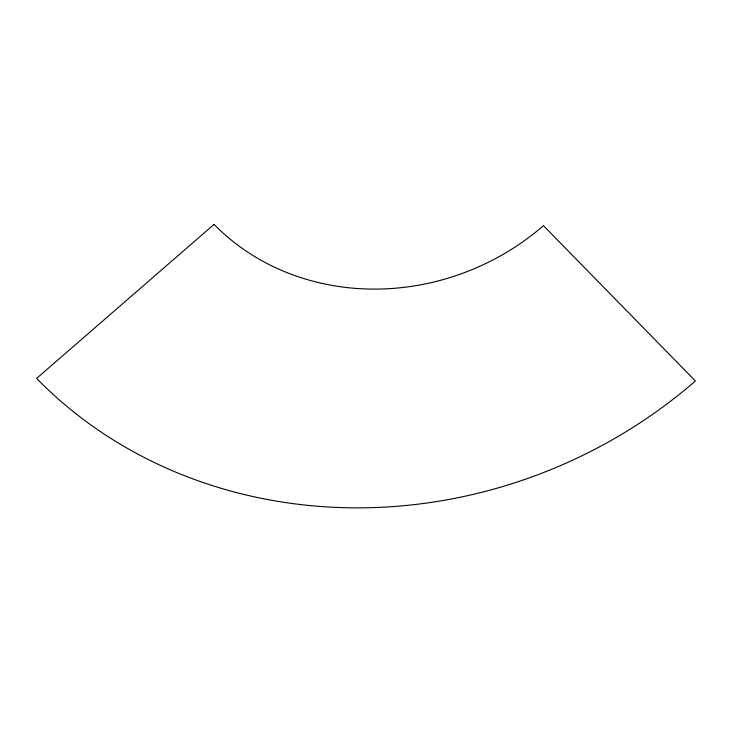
<?xml version="1.0" encoding="UTF-8"?>
<svg xmlns="http://www.w3.org/2000/svg" width="732" height="732" viewBox="0 0 732 732"><rect width="100%" height="100%" fill="white"/><g stroke="black" fill="none" stroke-linecap="round" stroke-linejoin="round"><path stroke-width="1.1" d="M214.046 224.385L36.6 378.426A474.29 429.858 -24 0 0 695.4 380.988L543.446 225.666A237.15 214.924 -24 0 1 214.046 224.385"/></g></svg>
